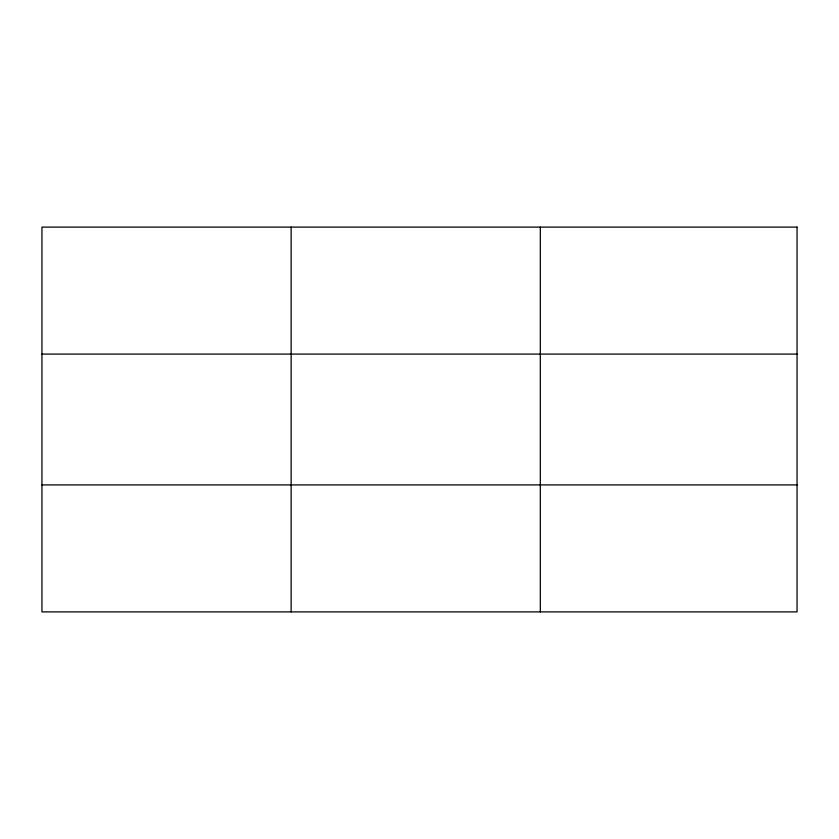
<?xml version="1.0" encoding="UTF-8"?>
<svg xmlns="http://www.w3.org/2000/svg" width="839" height="839" viewBox="0 0 839 839"><rect width="100%" height="100%" fill="white"/><g stroke="black" fill="none" stroke-linecap="round" stroke-linejoin="round"><path stroke-width="1.26" d="M291.133 611.893L291.133 227.107M540.316 611.893L540.316 227.107M41.95 354.089L797.05 354.089M41.95 484.911L797.05 484.911M797.05 227.107L797.05 611.893L41.95 611.893L41.95 227.107L797.05 227.107"/></g></svg>
